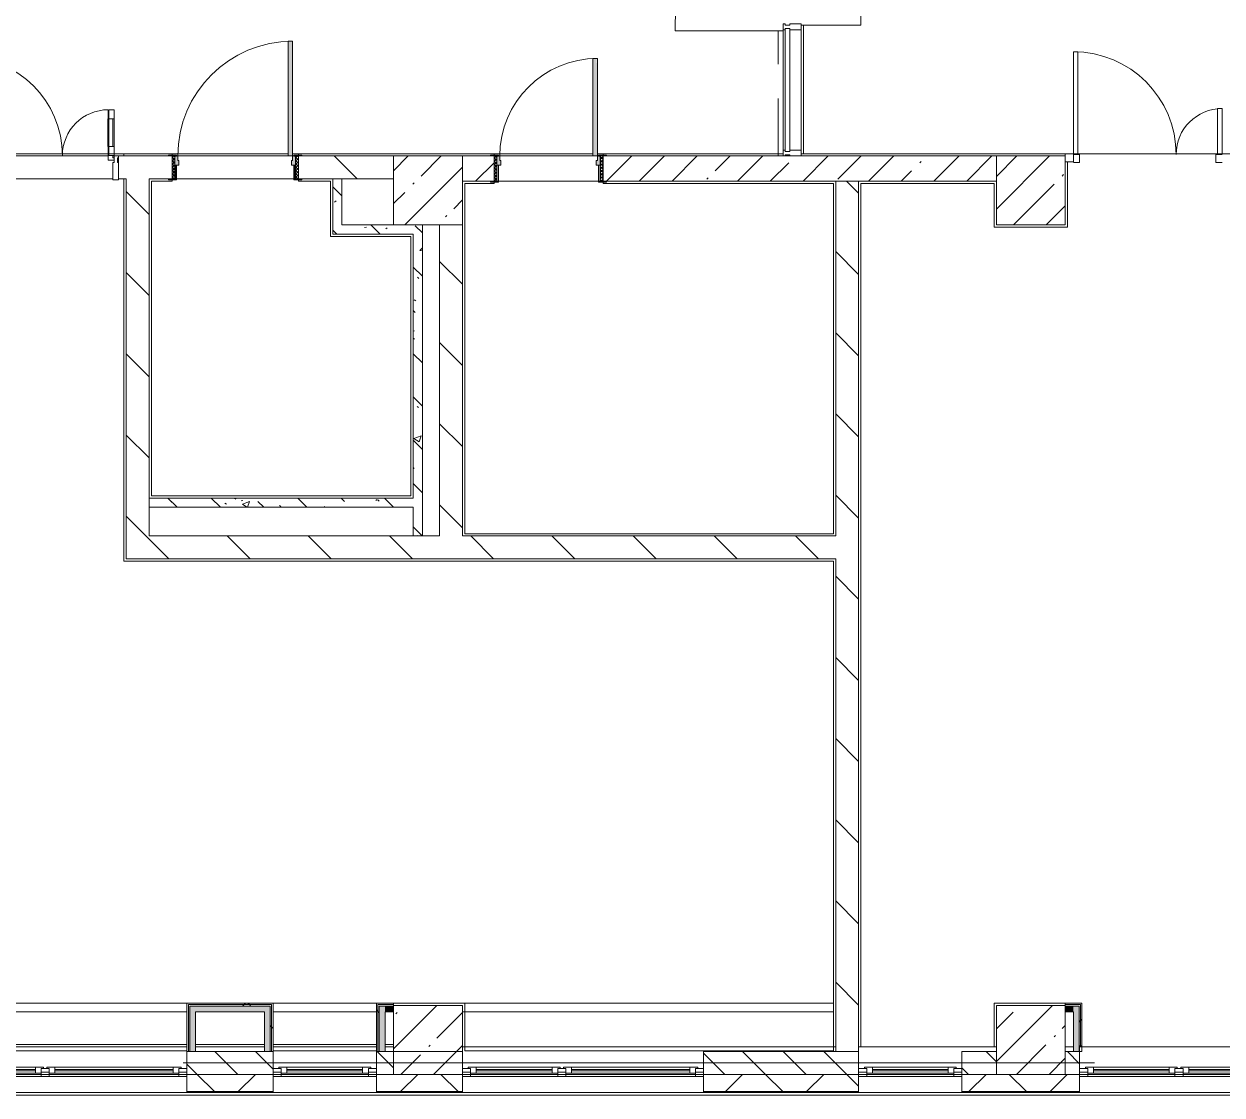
# Model space of a CAD drawing. Header units: millimetres. Extents: x -7229 to 196340, y -8553 to 29000.
# Drawn here: x 13440 to 23875, y -280 to 9050 of the extents above; entities that cross this region are included whole.
import ezdxf

# ---------------------------------------------------------------- set-up
doc = ezdxf.new("R2010")
doc.units = ezdxf.units.MM
doc.linetypes.add('200_ШТРИХ__ш1_п0_6_', pattern=[800, 500, -300])
doc.linetypes.add('Осевая', pattern=[15875, 3175, -2381.25, 7937.5, -2381.25])
for name, color, linetype, lineweight, true_color in [('A-DETL-GENF-2', 7, 'Continuous', 5, 0xaaaaaa), ('A-DOOR-3', 7, 'Continuous', 5, 0xe2e2e2), ('A-DOOR-4', 7, 'Continuous', 5, 0xaaaaaa), ('A-DOOR-FRAM-2', 7, 'Continuous', 5, 0xe2e2e2), ('A-DOOR-FRAM-3', 7, 'Continuous', 5, 0xaaaaaa), ('A-FLOR-2', 7, 'Continuous', 5, 0xaaaaaa), ('I-WALL-1', 7, 'Continuous', 5, 0xe7e7e7), ('I-WALL-3', 7, 'Continuous', 5, 0x787878)]:
    doc.layers.add(name, color=color, linetype=linetype, lineweight=lineweight, true_color=true_color)
for name, color, linetype, lineweight in [('A-DETL-MBND-1', 7, '200_ШТРИХ__ш1_п0_6_', 9), ('A-GLAZ', 7, 'Continuous', 5), ('A-GLAZ-CURT', 7, 'Continuous', 5), ('A-GLAZ-CWMG', 7, 'Continuous', 5), ('A-WALL', 7, 'Continuous', 5), ('A-WALL-1', 7, 'Continuous', 9), ('I-WALL', 7, 'Continuous', 5), ('S-COLS', 7, 'Continuous', 5), ('Оси-2', 7, 'Осевая', 9)]:
    doc.layers.add(name, color=color, linetype=linetype, lineweight=lineweight)
pattern_1 = [(135, (0, 0), (-353.553, -353.553), [])]
pattern_2 = [(135, (0, 0), (-377.17, -377.17), [533.4, -88.9, 17.78, -88.9]), (135, (0, 376.94), (-377.17, -377.17), []), (50, (0, 0), (637.645, -55.787), [66.675, -733.425]), (355, (0, 0), (-123.35, 668.7), [53.34, -586.74]), (100.451, (53.14, -4.65), (514.299, 612.908), [56.665, -623.315]), (46.184, (0, 177.8), (948.776, -147.15), [100.01, -1100.137]), (96.636, (79.1, 165.5), (830.91, 865.997), [85, -934.973]), (351.184, (0, 177.8), (830.92, 865.99), [80.01, -880.11]), (21, (88.9, 133.35), (530.65, -357.928), [66.675, -733.425]), (326, (88.9, 133.35), (216.308, 644.658), [53.34, -586.74]), (71.451, (133.1, 103.5), (746.96, 286.724), [56.665, -623.315]), (37.5, (0, 0), (10.8105, 295.9426), [16.764, -562.864, 16.764, -578.866, -588.962]), (37.5, (0, 0), (10.8105, 295.9426), [-1175.258, 16.764, -572.198]), (7.5, (0, 0), (233.869, 350.632), [16.764, -322.834, 16.764, -549.529, -224.472]), (7.5, (0, 0), (233.869, 350.632), [-905.891, 16.764, -207.708]), (327.5, (-198.25, 0), (474.5678, -20.0513), [16.764, -205.486, 16.764, -676.656, -920.115]), (327.5, (-198.25, 0), (474.5678, -20.0513), [-915.67, 16.764, -903.351]), (317.5, (-287.15, 0), (518.452, 88.993), [16.764, -272.161, 16.764, -443.738, -653.415]), (317.5, (-287.15, 0), (518.452, 88.993), [-749.427, 16.764, -636.651])]
pattern_3 = [(45, (0, 0), (-285.123, 285.123), []), (45, (285.12, 0), (-285.123, 285.123), [504.031, -100.806, 16.764, -84.042])]
pattern_4 = [(45, (0, 0), (-530.33, 530.33), []), (135, (0, 0), (-530.33, -530.33), [])]

# ---------------------------------------------------------------- blocks, each defined once
blk = doc.blocks.new('120_Окно_СКБ_2Ст - 120_Окно_СКБ_2Ст 2100х2500 _мал створка справа_-22445857-1_2_3_птичка зашивка')
at = {"layer": 'A-GLAZ'}
for p, q in [((-1050, -127), (-1050, -57)), ((-1050, -57), (-980, -57)), ((1050, -57), (-1050, -57)), ((-980, -57), (-980, -127)), ((150, -87), (-980, -87)), ((-980, -87), (-980, -127)), ((-930, -137), (-930, -87)), ((100, -137), (100, -87)), ((150, -127), (150, -57)), ((150, -57), (220, -57)), ((150, -127), (150, -87)), ((220, -57), (220, -127)), ((980, -87), (220, -87)), ((220, -87), (220, -127)), ((270, -137), (270, -87)), ((930, -137), (930, -87)), ((980, -127), (980, -57)), ((980, -57), (1050, -57)), ((980, -127), (980, -87)), ((1050, -57), (1050, -127)), ((-980, -127), (-1050, -127)), ((-1050, -127), (-1000, -127)), ((-980, -127), (-1000, -127)), ((-1000, -127), (-1000, -137)), ((-1000, -137), (170, -137)), ((170, -137), (-1000, -137)), ((-930, -107), (100, -107)), ((100, -117), (-930, -117)), ((220, -127), (150, -127)), ((170, -127), (150, -127)), ((170, -127), (200, -127)), ((170, -137), (170, -127)), ((220, -127), (200, -127)), ((200, -127), (200, -137)), ((200, -137), (1000, -137)), ((1000, -137), (200, -137)), ((270, -107), (930, -107)), ((930, -117), (270, -117)), ((1050, -127), (980, -127)), ((1000, -127), (980, -127)), ((1000, -127), (1050, -127)), ((1000, -137), (1000, -127))]:
    blk.add_line(p, q, dxfattribs=at)
blk = doc.blocks.new('Прямоугольный импост - Импост структурный с накладкой - 160мм Темный-30756008-1_2_3_птичка зашивка')
at = {"layer": 'A-GLAZ-CWMG'}
for p, q in [((-50, 0), (-50, 17)), ((-50, 17), (0, 17)), ((-40, 0), (-50, 0)), ((-40, -40), (-40, 0)), ((0, 0), (-10, 0)), ((-10, 0), (-10, -40)), ((0, 17), (0, 0)), ((-50, -140), (-50, -40)), ((-50, -40), (-40, -40)), ((-10, -40), (0, -40)), ((0, -40), (0, -140)), ((0, -140), (-50, -140))]:
    blk.add_line(p, q, dxfattribs=at)
blk = doc.blocks.new('Системная панель - Стекло - 40мм-31920837-1_2_3_птичка зашивка')
at = {"layer": 'A-GLAZ-CURT'}
for p, q in [((535, 40), (-535, 40)), ((-535, 40), (-535, 0)), ((-535, 0), (535, 0)), ((535, 0), (535, 40))]:
    blk.add_line(p, q, dxfattribs=at)
blk = doc.blocks.new('Прямоугольный импост - Импост структурный с накладкой - 160мм Темный-31920697-1_2_3_птичка зашивка')
at = {"layer": 'A-GLAZ-CWMG'}
for p, q in [((20053, 7950), (20053, 9000)), ((20210, 7950), (20210, 9000))]:
    blk.add_line(p, q, dxfattribs=at)
blk = doc.blocks.new('Прямоугольный импост - Импост структурный с накладкой - 160мм Темный-30755591-1_2_3_птичка зашивка')
at = {"layer": 'A-GLAZ-CWMG'}
for p, q in [((-25, 0), (-25, 17)), ((-25, 17), (25, 17)), ((-15, 0), (-25, 0)), ((-15, -40), (-15, 0)), ((25, 0), (15, 0)), ((15, 0), (15, -40)), ((25, 17), (25, 0)), ((-25, -140), (-25, -40)), ((-25, -40), (-15, -40)), ((15, -40), (25, -40)), ((25, -40), (25, -140)), ((25, -140), (-25, -140))]:
    blk.add_line(p, q, dxfattribs=at)
blk = doc.blocks.new('120_Окно_СКБ_1Ст - 120_Окно_СКБ_1Ст 900х2500_h_-V43-1_2_3_птичка зашивка')
at = {"layer": 'A-GLAZ'}
for p, q in [((-450, -127), (-450, -57)), ((-450, -57), (-380, -57)), ((450, -57), (-450, -57)), ((-380, -57), (-380, -127)), ((380, -87), (-380, -87)), ((-380, -87), (-380, -127)), ((-330, -137), (-330, -87)), ((330, -137), (330, -87)), ((380, -127), (380, -57)), ((380, -57), (450, -57)), ((380, -127), (380, -87)), ((450, -57), (450, -127)), ((-380, -127), (-450, -127)), ((-450, -127), (-400, -127)), ((-380, -127), (-400, -127)), ((-400, -127), (-400, -137)), ((-400, -137), (400, -137)), ((400, -137), (-400, -137)), ((-330, -107), (330, -107)), ((330, -117), (-330, -117)), ((450, -127), (380, -127)), ((400, -127), (380, -127)), ((400, -127), (450, -127)), ((400, -137), (400, -127))]:
    blk.add_line(p, q, dxfattribs=at)
blk = doc.blocks.new('120_Окно_СКБ_2Ст - 120_Окно_СКБ_2Ст 2800х2500_створка_-22445922-1_2_3_птичка зашивка')
at = {"layer": 'A-GLAZ'}
for p, q in [((-1400, -127), (-1400, -57)), ((-1400, -57), (-1330, -57)), ((1400, -57), (-1400, -57)), ((-1330, -57), (-1330, -127)), ((500, -87), (-1330, -87)), ((-1330, -87), (-1330, -127)), ((-1280, -137), (-1280, -87)), ((450, -137), (450, -87)), ((500, -127), (500, -57)), ((500, -57), (570, -57)), ((500, -127), (500, -87)), ((570, -57), (570, -127)), ((1330, -87), (570, -87)), ((570, -87), (570, -127)), ((620, -137), (620, -87)), ((1280, -137), (1280, -87)), ((1330, -127), (1330, -57)), ((1330, -57), (1400, -57)), ((1330, -127), (1330, -87)), ((1400, -57), (1400, -127)), ((-1330, -127), (-1400, -127)), ((-1400, -127), (-1350, -127)), ((-1330, -127), (-1350, -127)), ((-1350, -127), (-1350, -137)), ((-1350, -137), (520, -137)), ((520, -137), (-1350, -137)), ((-1280, -107), (450, -107)), ((450, -117), (-1280, -117)), ((570, -127), (500, -127)), ((520, -127), (500, -127)), ((520, -127), (550, -127)), ((520, -137), (520, -127)), ((570, -127), (550, -127)), ((550, -127), (550, -137)), ((550, -137), (1350, -137)), ((1350, -137), (550, -137)), ((620, -107), (1280, -107)), ((1280, -117), (620, -117)), ((1400, -127), (1330, -127)), ((1350, -127), (1330, -127)), ((1350, -127), (1400, -127)), ((1350, -137), (1350, -127))]:
    blk.add_line(p, q, dxfattribs=at)
blk = doc.blocks.new('BSC_Колонна _Прямоугольная - 600х600-V116-1_2_3_птичка зашивка')
at = {"layer": 'S-COLS'}
h = blk.add_hatch(dxfattribs=at)
h.set_pattern_fill('FP_113', color=256, style=0, pattern_type=2)
h.set_pattern_definition([(45, (-22210, -7600), (-285.123, 285.123), []), (45, (-21924.88, -7600), (-285.123, 285.123), [504.031, -100.806, 16.764, -84.042])])
h.paths.add_polyline_path([(300, -300), (300, 300), (-300, 300), (-300, -300)])
for p, q in [((300, 300), (-300, 300)), ((-300, 300), (-300, -300)), ((300, -300), (300, 300)), ((-300, -300), (300, -300))]:
    blk.add_line(p, q, dxfattribs=at)
blk = doc.blocks.new('BSC_Колонна _Прямоугольная - 600х600-V117-1_2_3_птичка зашивка')
at = {"layer": 'S-COLS'}
h = blk.add_hatch(dxfattribs=at)
h.set_pattern_fill('FP_114', color=256, style=0, pattern_type=2)
h.set_pattern_definition([(45, (-22210, -200), (-285.123, 285.123), []), (45, (-21924.88, -200), (-285.123, 285.123), [504.031, -100.806, 16.764, -84.042])])
h.paths.add_polyline_path([(300, -300), (300, 300), (-300, 300), (-300, -300)])
for p, q in [((300, 300), (-300, 300)), ((-300, 300), (-300, -300)), ((300, -300), (300, 300)), ((-300, -300), (300, -300))]:
    blk.add_line(p, q, dxfattribs=at)
blk = doc.blocks.new('BSC_Колонна _Прямоугольная - 600х600-V130-1_2_3_птичка зашивка')
at = {"layer": 'S-COLS'}
h = blk.add_hatch(dxfattribs=at)
h.set_pattern_fill('FP_128', color=256, style=0, pattern_type=2)
h.set_pattern_definition([(45, (-16960, -7600), (-285.123, 285.123), []), (45, (-16674.88, -7600), (-285.123, 285.123), [504.031, -100.806, 16.764, -84.042])])
h.paths.add_polyline_path([(-300, -300), (300, -300), (300, 300), (-300, 300), (-300, -210)])
for p, q in [((300, 300), (-300, 300)), ((-300, 300), (-300, -300)), ((300, -300), (300, 300)), ((-300, -300), (300, -300))]:
    blk.add_line(p, q, dxfattribs=at)
blk = doc.blocks.new('110_Дверь_СКБ_1Ст_Внутренняя1 - Д-7_л__950x2100h_Туалет-21784696-1_2_3_птичка зашивка')
at = {"layer": 'A-DOOR-3'}
h = blk.add_hatch(color=256, dxfattribs=at)
h.paths.add_polyline_path([(-423, 30), (-403, 30), (-403, 70), (-413, 70), (-413, 110), (-438, 108), (-438, 30)])
h.paths.add_polyline_path([(447, 30), (462, 30), (462, 110), (437, 110), (437, 70), (427, 70), (427, 30), (437, 30)])
at = {"layer": 'A-DOOR-4'}
h = blk.add_hatch(dxfattribs=at)
h.set_pattern_fill('FP_70', color=256, style=0, pattern_type=2)
h.set_pattern_definition([(135, (1826.41, 174.685), (-14.14214, -14.14214), []), (225, (1826.41, 174.685), (14.14214, -14.14214), [])])
h.paths.add_polyline_path([(487, -110), (487, 110), (462, 110), (462, -110)])
at = {"layer": 'A-DOOR-FRAM-2'}
for points in [[(437, 110), (432, 960), (397, 960), (397, 110)], [(-463, 110), (-423, 110), (-423, 118), (-493, 118), (-493, 110), (-477, 110)], [(514, 110), (517, 110), (517, 118), (447, 118), (447, 110), (487, 110)], [(-423, -110), (-423, 30), (-438, 30), (-438, -110)], [(462, -110), (462, 30), (447, 30), (447, -110)], [(-423, -118), (-423, -110), (-493, -110), (-493, -118), (-438, -118)], [(480, -118), (517, -118), (517, -110), (447, -110), (447, -118), (462, -118)]]:
    blk.add_hatch(color=256, dxfattribs=at).paths.add_polyline_path(points)
at = {"layer": 'A-DOOR-FRAM-3'}
h = blk.add_hatch(dxfattribs=at)
h.set_pattern_fill('FP_71', color=256, style=0, pattern_type=2)
h.set_pattern_definition([(45, (-296.384, 174.685), (-14.1421, 14.1421), []), (135, (-296.384, 174.685), (-14.1421, -14.1421), [])])
h.paths.add_polyline_path([(-438, -110), (-438, 110), (-463, 108), (-463, -110)])
at = {"layer": 'A-DOOR-4'}
for p, q in [((437, 960), (397, 960)), ((397, 960), (397, 110)), ((437, 110), (437, 960)), ((397, 110), (437, 110))]:
    blk.add_line(p, q, dxfattribs=at)
blk.add_arc((437, 110), 850, 90, 180, dxfattribs=at)
at = {"layer": 'A-DOOR-FRAM-3'}
for p, q in [((-423, 118), (-493, 118)), ((-493, 118), (-493, 110)), ((-493, 110), (-423, 110)), ((-438, 110), (-463, 110)), ((-463, 110), (-463, -110)), ((-413, 110), (-438, 110)), ((-438, 110), (-438, 30)), ((-438, -110), (-438, 110)), ((-423, 110), (-438, 110)), ((-438, 110), (-438, 109)), ((-438, 109), (-423, 109)), ((-423, 110), (-423, 118)), ((-423, 109), (-423, 110)), ((-413, 70), (-413, 110)), ((437, 110), (437, 70)), ((462, 110), (437, 110)), ((517, 118), (447, 118)), ((447, 118), (447, 110)), ((462, 110), (447, 110)), ((447, 110), (447, 109)), ((447, 110), (517, 110)), ((447, 109), (462, 109)), ((462, 30), (462, 110)), ((487, 110), (462, 110)), ((462, 110), (462, -110)), ((462, 109), (462, 110)), ((487, -110), (487, 110)), ((517, 110), (517, 118)), ((-438, 30), (-403, 30)), ((-423, 30), (-438, 30)), ((-438, 30), (-438, -110)), ((-423, -110), (-423, 30)), ((-403, 70), (-413, 70)), ((-403, 30), (-403, 70)), ((437, 70), (427, 70)), ((427, 70), (427, 30)), ((427, 30), (462, 30)), ((462, 30), (447, 30)), ((447, 30), (447, -110)), ((462, -110), (462, 30)), ((-423, -110), (-493, -110)), ((-493, -110), (-493, -118)), ((-493, -118), (-423, -118)), ((-463, -110), (-438, -110)), ((-438, -110), (-423, -110)), ((-423, -118), (-423, -110)), ((447, -110), (462, -110)), ((517, -110), (447, -110)), ((447, -110), (447, -118)), ((447, -118), (517, -118)), ((462, -110), (487, -110)), ((517, -118), (517, -110))]:
    blk.add_line(p, q, dxfattribs=at)
blk = doc.blocks.new('110_Дверь_СКБ_1Ст_Внутренняя1 - Д-4 1100x2100h_су мгн-V140-1_2_3_птичка зашивка')
at = {"layer": 'A-DOOR-3'}
h = blk.add_hatch(color=256, dxfattribs=at)
h.paths.add_polyline_path([(512.5, 20), (537.5, 20), (537.5, 100), (512.5, 100), (512.5, 60), (502.5, 60), (502.5, 20)])
h.paths.add_polyline_path([(-477.5, 20), (-477.5, 60), (-487.5, 60), (-487.5, 100), (-512.5, 100), (-512.5, 20), (-487.5, 20)])
at = {"layer": 'A-DOOR-4'}
h = blk.add_hatch(dxfattribs=at)
h.set_pattern_fill('FP_59', color=256, style=0, pattern_type=2)
h.set_pattern_definition([(135, (1751.41, 164.685), (-14.14214, -14.14214), []), (225, (1751.41, 164.685), (14.14214, -14.14214), [])])
h.paths.add_polyline_path([(537.5, -100), (562.5, -100), (562.5, 100), (537.5, 100), (537.5, -77.1)])
at = {"layer": 'A-DOOR-FRAM-2'}
for points in [[(472.5, 100), (512.5, 100), (512.5, 1100), (472.5, 1100), (472.5, 100.4)], [(-512.5, 100), (-497.5, 100), (-497.5, 108), (-567.5, 108), (-567.5, 100), (-537.5, 100)], [(537.5, 100), (592.5, 100), (592.5, 108), (522.5, 108), (522.5, 100)], [(-497.5, -100), (-497.5, 20), (-512.5, 20), (-512.5, -100)], [(537.5, -100), (537.5, 20), (522.5, 20), (522.5, -100)], [(-536.7, -108), (-497.5, -108), (-497.5, -100), (-567.5, -100), (-567.5, -108), (-537.5, -108)], [(555.5, -108), (592.5, -108), (592.5, -100), (522.5, -100), (522.5, -108), (537.5, -108)]]:
    blk.add_hatch(color=256, dxfattribs=at).paths.add_polyline_path(points)
at = {"layer": 'A-DOOR-FRAM-3'}
h = blk.add_hatch(dxfattribs=at)
h.set_pattern_fill('FP_60', color=256, style=0, pattern_type=2)
h.set_pattern_definition([(45, (-371.384, 164.685), (-14.1421, 14.1421), []), (135, (-371.384, 164.685), (-14.1421, -14.1421), [])])
h.paths.add_polyline_path([(-536.2, -100), (-512.5, -100), (-512.5, 100), (-537.5, 100), (-537.5, -100)])
at = {"layer": 'A-DOOR-4'}
for p, q in [((512.5, 1100), (472.5, 1100)), ((472.5, 1100), (472.5, 100)), ((512.5, 100), (512.5, 1100)), ((472.5, 100), (512.5, 100))]:
    blk.add_line(p, q, dxfattribs=at)
blk.add_arc((512.5, 100), 1000, 90, 180, dxfattribs=at)
at = {"layer": 'A-DOOR-FRAM-3'}
for p, q in [((-497.5, 108), (-567.5, 108)), ((-567.5, 108), (-567.5, 100)), ((-497.5, 100), (-497.5, 108)), ((592.5, 108), (522.5, 108)), ((522.5, 108), (522.5, 100)), ((592.5, 100), (592.5, 108)), ((-567.5, 100), (-497.5, 100)), ((-512.5, 100), (-537.5, 100)), ((-537.5, 100), (-537.5, -100)), ((-487.5, 100), (-512.5, 100)), ((-512.5, 100), (-512.5, 20)), ((-512.5, -100), (-512.5, 100)), ((-497.5, 100), (-512.5, 100)), ((-512.5, 100), (-512.5, 99)), ((-512.5, 99), (-497.5, 99)), ((-512.5, 20), (-477.5, 20)), ((-497.5, 20), (-512.5, 20)), ((-512.5, 20), (-512.5, -100)), ((-497.5, 99), (-497.5, 100)), ((-497.5, -100), (-497.5, 20)), ((-487.5, 60), (-487.5, 100)), ((-477.5, 60), (-487.5, 60)), ((-477.5, 20), (-477.5, 60)), ((512.5, 60), (502.5, 60)), ((502.5, 60), (502.5, 20)), ((502.5, 20), (537.5, 20)), ((512.5, 100), (512.5, 60)), ((537.5, 100), (512.5, 100)), ((537.5, 100), (522.5, 100)), ((522.5, 100), (522.5, 99)), ((522.5, 100), (592.5, 100)), ((522.5, 99), (537.5, 99)), ((537.5, 20), (522.5, 20)), ((522.5, 20), (522.5, -100)), ((537.5, 20), (537.5, 100)), ((562.5, 100), (537.5, 100)), ((537.5, 100), (537.5, -100)), ((537.5, 99), (537.5, 100)), ((537.5, -100), (537.5, 20)), ((562.5, -100), (562.5, 100)), ((-497.5, -100), (-567.5, -100)), ((-567.5, -100), (-567.5, -108)), ((-537.5, -100), (-512.5, -100)), ((-512.5, -100), (-497.5, -100)), ((-497.5, -108), (-497.5, -100)), ((522.5, -100), (537.5, -100)), ((592.5, -100), (522.5, -100)), ((522.5, -100), (522.5, -108)), ((537.5, -100), (562.5, -100)), ((592.5, -108), (592.5, -100)), ((-567.5, -108), (-497.5, -108)), ((522.5, -108), (592.5, -108))]:
    blk.add_line(p, q, dxfattribs=at)
blk = doc.blocks.new('Дверь_Витражная_остекление_ - ДВН_ДАО_Главный вход_1200 в свету-31742133-1_2_3_птичка зашивка')
at = {"layer": 'A-DETL-GENF-2'}
for p, q in [((-607.5, 925), (-647.5, 925)), ((-647.5, 925), (-647.5, 35)), ((-607.5, 30), (-607.5, 925)), ((647.5, 430), (607.5, 430)), ((607.5, 430), (607.5, 30)), ((647.5, 35), (647.5, 430)), ((-647.5, 30), (-607.5, 30)), ((-592.5, 30), (-647.5, 30)), ((-592.5, -40), (-592.5, 30)), ((592.5, -40), (592.5, 30)), ((592.5, 30), (647.5, 30)), ((607.5, 30), (647.5, 30)), ((-647.5, -40), (-592.5, -40)), ((647.5, -40), (592.5, -40))]:
    blk.add_line(p, q, dxfattribs=at)
at = {"layer": 'A-DOOR-4'}
for p, q in [((-647.5, 925), (-647.5, 35)), ((647.5, 430), (647.5, 35))]:
    blk.add_line(p, q, dxfattribs=at)
for centre, radius, start, end in [((-647.5, 30), 895, 360, 90), ((647.5, 30), 400, 90, 180)]:
    blk.add_arc(centre, radius, start, end, dxfattribs=at)
blk = doc.blocks.new('Прямоугольный импост - 50 x 70 мм-31701779-1_2_3_птичка зашивка')
at = {"layer": 'A-GLAZ-CWMG'}
for p, q in [((0, 35), (-70, 35)), ((-70, 35), (-70, -35)), ((-70, -35), (0, -35)), ((0, -35), (0, -17))]:
    blk.add_line(p, q, dxfattribs=at)
blk = doc.blocks.new('Прямоугольный импост - Импост структурный с накладкой - 190мм-32633035-1_2_3_птичка зашивка')
at = {"layer": 'A-GLAZ-CWMG'}
for p, q in [((-50, 40), (-50, 190)), ((-50, 190), (0, 190)), ((0, 190), (0, 40)), ((-40, 40), (-50, 40)), ((-50, -17), (-50, 0)), ((-50, 0), (-40, 0)), ((-40, 0), (-40, 40)), ((-10, 40), (-10, 0)), ((0, 40), (-10, 40)), ((-10, 0), (0, 0)), ((0, 0), (0, -17)), ((0, -17), (-50, -17))]:
    blk.add_line(p, q, dxfattribs=at)
blk = doc.blocks.new('Дверь_Витражная_остекление_ - ВВ-6 остекление-32633143-1_2_3_птичка зашивка')
at = {"layer": 'A-DETL-GENF-2'}
for p, q in [((-630, 880), (-585, 880)), ((-630, 880), (-630, 20)), ((-585, 880), (-630, 880)), ((-630, 880), (-630, 20)), ((-585, 880), (-585, 20)), ((-585, 20), (-585, 880)), ((-630, 800), (-585, 800)), ((-620, 800), (-620, 100)), ((-576, 800), (-576, 100)), ((680, 420), (635, 420)), ((635, 420), (635, 20)), ((680, 420), (635, 420)), ((635, 420), (635, 20)), ((680, 420), (680, 20)), ((680, 20), (680, 420)), ((626, 340), (626, 100)), ((680, 340), (635, 340)), ((670, 340), (670, 100)), ((-630, 100), (-585, 100)), ((-585, 20), (-630, 20)), ((-630, 20), (-585, 20)), ((680, 100), (635, 100))]:
    blk.add_line(p, q, dxfattribs=at)
at = {"layer": 'A-DOOR-4'}
for p, q in [((-630, 880), (-630, 20)), ((630, 420), (630, 20)), ((-630, 20), (-680, 20)), ((-680, 20), (-680, -20)), ((-630, -20), (-630, 20)), ((680, 20), (630, 20)), ((630, 20), (630, -20)), ((680, -20), (680, 20)), ((-680, -20), (-630, -20)), ((630, -20), (680, -20))]:
    blk.add_line(p, q, dxfattribs=at)
for centre, radius, start, end in [((-630, 20), 860, 360, 90), ((630, 20), 400, 90, 180)]:
    blk.add_arc(centre, radius, start, end, dxfattribs=at)
blk = doc.blocks.new('Зашивка приборов отопления19 - Зашивка приборов отопления-33282289-1_2_3_птичка зашивка')
at = {"layer": 'A-WALL'}
for p, q in [((12140, 520), (10059, 520)), ((10059, 520), (10059, 445)), ((10059, 445), (12140, 445)), ((12140, 445), (10061, 445)), ((10061, 445), (10061, 105)), ((10061, 105), (12140, 105))]:
    blk.add_line(p, q, dxfattribs=at)
blk = doc.blocks.new('Зашивка приборов отопления20 - Зашивка приборов отопления-33282357-1_2_3_птичка зашивка')
at = {"layer": 'A-WALL'}
for p, q in [((10960, 520), (10060, 520)), ((10060, 445), (10960, 445)), ((10960, 445), (10061, 445)), ((10061, 445), (10061, 105)), ((10061, 105), (10960, 105))]:
    blk.add_line(p, q, dxfattribs=at)
blk = doc.blocks.new('Зашивка приборов отопления21 - Зашивка приборов отопления-33282451-1_2_3_птичка зашивка')
at = {"layer": 'A-WALL'}
for p, q in [((13271, 520), (10060, 520)), ((10060, 520), (10060, 445)), ((10060, 445), (13271, 445)), ((13271, 445), (10061, 445)), ((10061, 445), (10061, 105)), ((13271, 445), (13271, 520)), ((13271, 105), (13271, 445)), ((10061, 105), (13271, 105))]:
    blk.add_line(p, q, dxfattribs=at)

msp = doc.modelspace()

# ---------------------------------------------------------------- hatches: boundary and pattern name
at = {"layer": 'A-WALL'}
h = msp.add_hatch(dxfattribs=at)
h.set_pattern_fill('FP_32', color=256, style=0, pattern_type=2)
h.set_pattern_definition([(135, (0, 0), (-176.7767, -176.7767), [])])
h.paths.add_polyline_path([(6830, -100), (7660, -100), (7660, 100), (6830, 100), (6830, -80)])
h.paths.add_polyline_path([(9338.7, -100), (9910, -100), (9910, 100), (9159.7, 100), (9159.7, -100), (9229.3, -100)])
h.paths.add_polyline_path([(28309.7, -100), (28309.7, 100), (27310, 100), (27310, -100), (28170.6, -100)])
h.paths.add_polyline_path([(20490, -100), (20710, -100), (20710, 100), (19360, 100), (19360, -100)])
h.paths.add_polyline_path([(12160, -100), (12160, 100), (12010, 100), (12010, -100), (12140, -100)])
h.paths.add_polyline_path([(21610, -100), (21910, -100), (21910, 100), (21610, 100), (21610, -80)])
h.paths.add_polyline_path([(26410, -100), (26410, 100), (26160, 100), (26160, -100), (26366.6, -100)])
h.paths.add_polyline_path([(14860, -100), (15610, -100), (15610, 100), (14860, 100), (14860, -80)])
h.paths.add_polyline_path([(25435, -100), (25560, -100), (25560, 100), (25435, 100), (25435, -80)])
h.paths.add_polyline_path([(22510, -100), (22635, -100), (22635, 100), (22510, 100), (22510, -80)])
h.paths.add_polyline_path([(16660, -100), (16660, 100), (16510, 100), (16510, -100)])
h = msp.add_hatch(dxfattribs=at)
h.set_pattern_fill('FP_21', color=256, style=0, pattern_type=2)
h.set_pattern_definition([(45, (0, 0), (-353.5534, 353.5534), []), (135, (0, 0), (-353.5534, -353.5534), [])])
h.paths.add_polyline_path([(75693.8, -250), (75700, -250), (75700, -100), (73980, -100), (73980, -250), (75692.1, -250)])
h.paths.add_polyline_path([(67060, -250), (70660, -250), (70660, -100), (67060, -100), (67060, -113)])
h.paths.add_polyline_path([(71560, -250), (72280, -250), (72280, -100), (71560, -101.8), (71560, -118)])
h.paths.add_polyline_path([(60910, -250), (61610, -250), (61610, -100), (60910, -100), (60910, -128.3)])
h.paths.add_polyline_path([(66053, -250), (66160, -250), (66160, -100), (65160, -100), (65160, -250)])
h.paths.add_polyline_path([(64260, -250), (64260, -100), (63710, -100), (63710, -250), (64249.1, -250)])
h.paths.add_polyline_path([(56410, -250), (57160, -250), (57160, -100), (56410, -100), (56410, -139.5)])
h.paths.add_polyline_path([(59260, -250), (60010, -250), (60010, -100), (59260, -100), (59260, -132.4)])
h.paths.add_polyline_path([(51871.5, -250), (53310, -250), (53310, -100), (51871.5, -100), (51871.5, -150.7)])
h.paths.add_polyline_path([(49060, -250), (49771.5, -250), (49771.5, -100), (49060, -100), (49060, -157.7)])
h.paths.add_polyline_path([(42737.5, -250), (44310, -250), (44310, -100), (42737.5, -100), (42737.5, -173.5)])
h.paths.add_polyline_path([(48160, -250), (48160, -100), (47410, -100), (47410, -250), (48013.7, -250)])
h.paths.add_polyline_path([(29209.7, -250), (30210, -250), (30210, -100), (29209.7, -100), (29209.7, -207.1)])
h.paths.add_polyline_path([(39040, -250), (39040, -100), (37990, -100), (37990, -250), (38994.1, -250)])
h.paths.add_polyline_path([(37090, -250), (37090, -100), (35970, -100), (35970, -250), (36288.2, -250)])
h.paths.add_polyline_path([(33870, -250), (33870, -100), (33010, -100), (33010, -250)])
h.paths.add_polyline_path([(27310, -250), (28309.7, -250), (28309.7, -100), (27310, -100), (27310, -211.8)])
h.paths.add_polyline_path([(39940, -250), (40637.5, -250), (40637.5, -100), (39940, -100), (39940, -180.4)])
h.paths.add_polyline_path([(14860, -250), (15610, -250), (15610, -100), (14860, -100), (14860, -242.8)])
h.paths.add_polyline_path([(16510, -250), (17260, -250), (17260, -100), (16510, -100), (16510, -238.7)])
h.paths.add_polyline_path([(26410, -250), (26410, -100), (25435, -100), (25435, -250), (26366.6, -250)])
h.paths.add_polyline_path([(21610, -250), (22635, -250), (22635, -100), (21610, -100), (21610, -226)])
h.paths.add_polyline_path([(20710, -250), (20710, -100), (19360, -100), (19360, -250)])
h.paths.add_polyline_path([(9910, -250), (9910, -100), (9159.7, -100), (9159.7, -250), (9229.3, -250)])
h.paths.add_polyline_path([(-260, -250), (3730, -250), (3730, -100), (-260, -100), (-260, -210)])
h.paths.add_polyline_path([(12010, -250), (12760, -248), (12760, -100), (12010, -100), (12010, -249.9)])
h.paths.add_polyline_path([(7660, -250), (8259.7, -250), (8259.7, -100), (6830, -100), (6830, -250), (7425.4, -250)])
at = {"layer": 'I-WALL'}
h = msp.add_hatch(dxfattribs=at)
h.set_pattern_fill('FP_31', color=256, style=0, pattern_type=2)
h.set_pattern_definition(pattern_1)
h.paths.add_polyline_path([(16660, 7700), (16660, 7900), (15830, 7900), (15830, 7700), (16210, 7700)])
h.paths.add_polyline_path([(12780, 7700), (12825, 7700), (12825, 7900), (12760, 7900), (12760, 7700)])
h.paths.add_polyline_path([(14330, 7700), (14730, 7700), (14730, 7900), (14265, 7894.4), (14265, 7700), (14310, 7700)])
h = msp.add_hatch(dxfattribs=at)
h.set_pattern_fill('FP_1', color=256, style=0, pattern_type=2)
h.set_pattern_definition(pattern_3)
h.paths.add_polyline_path([(17260, 7680), (17535, 7680), (17535, 7900), (17260, 7900), (17260, 7841.3)])
h.paths.add_polyline_path([(21890, 7680), (21910, 7680), (21910, 7900), (18485, 7900), (18485, 7680), (20954.9, 7680)])
h = msp.add_hatch(dxfattribs=at)
h.set_pattern_fill('FP_31', color=256, style=0, pattern_type=2)
h.set_pattern_definition(pattern_1)
h.paths.add_polyline_path([(14530, 4590), (14530, 7700), (14330, 7700), (14330, 4590), (14397.4, 4590)])
h = msp.add_hatch(dxfattribs=at)
h.set_pattern_fill('FP_31', color=256, style=0, pattern_type=2)
h.set_pattern_definition(pattern_1)
h.paths.add_polyline_path([(20710, 100), (20710, 7680), (20510, 7680), (20510, 100)])
h = msp.add_hatch(dxfattribs=at)
h.set_pattern_fill('FP_31', color=256, style=0, pattern_type=2)
h.set_pattern_definition(pattern_1)
h.paths.add_polyline_path([(17060, 4590), (17260, 4590), (17260, 7300), (17060, 7300), (17060, 4610)])
h = msp.add_hatch(dxfattribs=at)
h.set_pattern_fill('FP_31', color=256, style=0, pattern_type=2)
h.set_pattern_definition(pattern_1)
h.paths.add_polyline_path([(20490, 4390), (20510, 4390), (20510, 4590), (14330, 4590), (14330, 4390), (19150.9, 4390)])
h = msp.add_hatch(dxfattribs=at)
h.set_pattern_fill('FP_137', color=256, style=0, pattern_type=2)
h.set_pattern_definition(pattern_4)
h.paths.add_polyline_path([(14935, 507.5), (15610, 507.5), (15610, 520), (14872.5, 520), (14872.5, 507.5), (14885.4, 507.5)])
h = msp.add_hatch(dxfattribs=at)
h.set_pattern_fill('FP_137', color=256, style=0, pattern_type=2)
h.set_pattern_definition(pattern_4)
h.paths.add_polyline_path([(14885, 495), (15597.5, 495), (15597.5, 507.5), (14885, 507.5)])
h = msp.add_hatch(dxfattribs=at)
h.set_pattern_fill('FP_137', color=256, style=0, pattern_type=2)
h.set_pattern_definition(pattern_4)
h.paths.add_polyline_path([(15597.5, 100), (15597.5, 495), (15585, 495), (15585, 100)])
h = msp.add_hatch(dxfattribs=at)
h.set_pattern_fill('FP_137', color=256, style=0, pattern_type=2)
h.set_pattern_definition(pattern_4)
h.paths.add_polyline_path([(15610, 100), (15610, 507.5), (15597.5, 507.5), (15597.5, 100)])
h = msp.add_hatch(dxfattribs=at)
h.set_pattern_fill('FP_137', color=256, style=0, pattern_type=2)
h.set_pattern_definition(pattern_4)
h.paths.add_polyline_path([(16520.9, 100), (16522.5, 100), (16522.5, 520), (16510, 520), (16510, 100)])
h = msp.add_hatch(dxfattribs=at)
h.set_pattern_fill('FP_137', color=256, style=0, pattern_type=2)
h.set_pattern_definition(pattern_4)
h.paths.add_polyline_path([(16522.5, 100), (16535, 103.3), (16535, 507.5), (16522.5, 507.5), (16522.5, 120)])
h = msp.add_hatch(dxfattribs=at)
h.set_pattern_fill('FP_137', color=256, style=0, pattern_type=2)
h.set_pattern_definition(pattern_4)
h.paths.add_polyline_path([(22635, 100), (22635, 150), (22642.5, 150), (22642.5, 507.5), (22630, 507.5), (22630, 100)])
h = msp.add_hatch(dxfattribs=at)
h.set_pattern_fill('FP_137', color=256, style=0, pattern_type=2)
h.set_pattern_definition(pattern_4)
h.paths.add_polyline_path([(22655, 150), (22655, 520), (22642.5, 520), (22642.5, 150)])
at = {"layer": 'I-WALL-1'}
for points in [[(14885, 100), (14935, 100), (14935, 495), (14885, 495), (14885, 120)], [(15535, 445), (15585, 445), (15585, 495), (14935, 495), (14935, 445)], [(15543.1, 100), (15585, 100), (15585, 445), (15535, 445), (15535, 100)], [(16537.3, 100), (16585, 100), (16585, 495), (16535, 495), (16535, 100)], [(16658.7, 445), (16660, 445), (16658.7, 495), (16585, 495), (16585, 445)], [(22580, 445), (22580, 495), (22510, 495), (22510, 445), (22530, 445)], [(22630, 100), (22630, 495), (22580, 495), (22580, 100)]]:
    msp.add_hatch(color=256, dxfattribs=at).paths.add_polyline_path(points)
at = {"layer": 'I-WALL-3'}
h = msp.add_hatch(dxfattribs=at)
h.set_pattern_fill('FP_30', color=256, style=0, pattern_type=2)
h.set_pattern_definition(pattern_2)
h.paths.add_polyline_path([(16210, 7220), (16210, 7700), (16130, 7700), (16130, 7220)])
h = msp.add_hatch(dxfattribs=at)
h.set_pattern_fill('FP_30', color=256, style=0, pattern_type=2)
h.set_pattern_definition(pattern_2)
h.paths.add_polyline_path([(16830, 7220), (16830, 7300), (16210, 7300), (16210, 7220), (16810, 7220)])
h = msp.add_hatch(dxfattribs=at)
h.set_pattern_fill('FP_30', color=256, style=0, pattern_type=2)
h.set_pattern_definition(pattern_2)
h.paths.add_polyline_path([(16910, 4590), (16910, 7300), (16830, 7300), (16830, 4590)])
h = msp.add_hatch(dxfattribs=at)
h.set_pattern_fill('FP_30', color=256, style=0, pattern_type=2)
h.set_pattern_definition(pattern_2)
h.paths.add_polyline_path([(16490, 4840), (16830, 4840), (16830, 4920), (14530, 4920), (14530, 4840), (16110, 4840)])
at = {"layer": 'S-COLS'}
h = msp.add_hatch(dxfattribs=at)
h.set_pattern_fill('FP_1', color=256, style=0, pattern_type=2)
h.set_pattern_definition(pattern_3)
h.paths.add_polyline_path([(16823.6, -100), (17260, -100), (17260, 500), (16660, 500), (16660, -100)])

# ---------------------------------------------------------------- linework, layer by layer
at = {"layer": 'A-DETL-MBND-1'}
msp.add_line((20010, 7900), (20010, 8991.3), dxfattribs=at)
at = {"layer": 'A-FLOR-2'}
for p, q in [((20730.3, 9040), (20730.3, 10855.2)), ((19113.2, 8991.3), (20053.3, 8991.3)), ((20210.3, 9040), (20730.3, 9040)), ((20230, 9040), (20230, 7920)), ((2993.2, 7920), (15740, 7920)), ((14310, 7900), (14310, 7920)), ((14730, 7920), (14730, 7908)), ((15780, 7920), (18395, 7920)), ((15830, 7908), (15830, 7920)), ((17535, 7920), (17535, 7908)), ((18435, 7920), (20053.3, 7920)), ((18485, 7908), (18485, 7920)), ((20210.3, 7920), (30210, 7920)), ((22530, 7848), (22530, 7280)), ((14310, 4370), (14310, 7700)), ((14730, 7680), (14550, 7680)), ((14550, 7680), (14550, 4940)), ((14730, 7692), (14730, 7680)), ((15830, 7680), (15830, 7692)), ((16110, 7680), (15830, 7680)), ((16110, 7200), (16110, 7680)), ((17535, 7660), (17280, 7660)), ((17280, 7660), (17280, 4610)), ((17535, 7672), (17535, 7660)), ((18485, 7660), (18485, 7672)), ((20490, 7660), (18485, 7660)), ((20490, 4610), (20490, 7660)), ((21890, 7660), (20730, 7660)), ((20730, 7660), (20730, 140)), ((21890, 7280), (21890, 7660)), ((16810, 7200), (16110, 7200)), ((16810, 4940), (16810, 7200)), ((22530, 7280), (21890, 7280)), ((14550, 4940), (16810, 4940)), ((17280, 4610), (20490, 4610)), ((20490, 4370), (14310, 4370)), ((20490, 520), (20490, 4370)), ((14860, 445), (12780, 445)), ((16510, 445), (15610, 445)), ((16658.7, 160.3), (16658.7, 445)), ((16660, 520), (17279.1, 520)), ((20490, 445), (17260, 445)), ((20490, 140), (20490, 445)), ((21890, 140), (21890, 520)), ((21890, 520), (22510, 520)), ((12780, 160.3), (14860, 160.3)), ((14935, 160.3), (15535, 160.3)), ((15610, 160.3), (16510, 160.3)), ((16585, 160.3), (16658.7, 160.3))]:
    msp.add_line(p, q, dxfattribs=at)
msp.add_arc((20056.9, 9041.3), 945, 107.75279, 183.03294, dxfattribs=at)
at = {"layer": 'A-WALL'}
for p, q in [((14860, 100), (14860, -258)), ((15535, 100), (14935, 100)), ((15610, -258), (15610, 100)), ((16510, 100), (16510, -258)), ((17260, 100), (16585, 100)), ((17260, -258), (17260, 100)), ((20510, 100), (19360, 100)), ((19360, 100), (19360, -258)), ((20710, -258), (20710, 100)), ((21910, 100), (21610, 100)), ((21610, 100), (21610, -258)), ((22580, 100), (22510, 100)), ((22635, -258), (22635, 100)), ((12760, -100), (14860, -100)), ((15610, -100), (16510, -100)), ((17260, -100), (19360, -100)), ((20710, -100), (21610, -100)), ((22635, -100), (25435, -100)), ((72280, -280), (-290, -280)), ((12760, -258), (21610, -258)), ((21610, -258), (37990, -258))]:
    msp.add_line(p, q, dxfattribs=at)
at = {"layer": 'A-WALL-1'}
for p, q in [((16210, 7700), (16130, 7700)), ((20710, 7680), (20510, 7680)), ((14530, 4920), (14530, 4840)), ((16830, 4590), (16910, 4590)), ((14872.5, 507.5), (14872.5, 100)), ((15597.5, 507.5), (14872.5, 507.5)), ((14885, 495), (14885, 100)), ((15585, 495), (14885, 495)), ((15585, 100), (15585, 495)), ((15597.5, 100), (15597.5, 507.5)), ((16522.5, 507.5), (16522.5, 100)), ((16660, 507.5), (16522.5, 507.5)), ((16535, 495), (16535, 100)), ((16660, 495), (16535, 495)), ((22642.5, 507.5), (22510, 507.5)), ((22630, 495), (22510, 495)), ((22630, 100), (22630, 495)), ((22642.5, 150), (22642.5, 507.5)), ((20510, 100), (20710, 100)), ((15610, -100), (14860, -100)), ((17260, -100), (16510, -100)), ((20710, -100), (19360, -100)), ((21910, -100), (21610, -100)), ((22635, -100), (22510, -100)), ((14860, -250), (15610, -250)), ((14860, -253), (15610, -253)), ((16510, -250), (17260, -250)), ((16510, -253), (17260, -253)), ((19360, -250), (20710, -250)), ((19360, -253), (20710, -253)), ((21610, -250), (22635, -250)), ((21610, -253), (22635, -253))]:
    msp.add_line(p, q, dxfattribs=at)
at = {"layer": 'I-WALL'}
for p, q in [((12915, 7900), (14175, 7900)), ((14700, 7900), (14265, 7900)), ((14265, 7900), (14265, 7700)), ((14780, 7900), (15740, 7900)), ((16660, 7900), (15860, 7900)), ((17505, 7900), (17260, 7900)), ((17585, 7900), (18395, 7900)), ((21910, 7900), (18515, 7900)), ((14215.5, 7700), (12874.5, 7700)), ((14265, 7700), (14330, 7700)), ((14330, 7700), (14330, 4390)), ((14530, 7700), (14700, 7700)), ((14530, 4920), (14530, 7700)), ((15790, 7700), (14770, 7700)), ((15860, 7700), (16130, 7700)), ((16130, 7700), (16130, 7220)), ((16210, 7700), (16660, 7700)), ((16210, 7300), (16210, 7700)), ((17260, 7680), (17505, 7680)), ((18445, 7680), (17575, 7680)), ((18515, 7680), (20510, 7680)), ((20510, 7680), (20510, 4590)), ((20710, 100), (20710, 7680)), ((20710, 7680), (21910, 7680)), ((16130, 7220), (16830, 7220)), ((16660, 7300), (16210, 7300)), ((16830, 7220), (16830, 4920)), ((16910, 4590), (16910, 7300)), ((17060, 7300), (17060, 4590)), ((17260, 4590), (17260, 7300)), ((16830, 4920), (14530, 4920)), ((14530, 4840), (16830, 4840)), ((14530, 4590), (14530, 4840)), ((16830, 4840), (16830, 4590)), ((16830, 4590), (14530, 4590)), ((17060, 4590), (16910, 4590)), ((20510, 4590), (17260, 4590)), ((14330, 4390), (20510, 4390)), ((20510, 4390), (20510, 100)), ((14860, 520), (14860, 100)), ((15610, 520), (14860, 520)), ((14935, 100), (14935, 445)), ((14935, 445), (15535, 445)), ((15535, 445), (15535, 100)), ((15610, 100), (15610, 520)), ((16510, 520), (16510, 100)), ((16660, 520), (16510, 520)), ((16585, 100), (16585, 445)), ((16585, 445), (16660, 445)), ((16660, 445), (16660, 520)), ((22655, 520), (22510, 520)), ((22510, 520), (22510, 500)), ((22510, 445), (22580, 445)), ((22580, 445), (22580, 100)), ((22655, 100), (22655, 520)), ((12760, 140), (14860, 140)), ((14935, 140), (15535, 140)), ((15610, 140), (16510, 140)), ((16585, 140), (16660, 140)), ((17260, 140), (20510, 140)), ((20710, 140), (21910, 140)), ((22510, 140), (22580, 140)), ((22634, 140), (25560, 140)), ((22635, 100), (22635, 150)), ((22635, 150), (22655, 150)), ((14860, 100), (14935, 100)), ((15535, 100), (15610, 100)), ((16510, 100), (16585, 100)), ((22580, 100), (22655, 100)), ((13660, -80), (13590, -80)), ((14860, -80), (14790, -80)), ((15680, -80), (15610, -80)), ((16510, -80), (16445, -80)), ((17330, -80), (17260, -80)), ((18160, -80), (18090, -80)), ((19360, -80), (19290, -80)), ((20780, -80), (20710, -80)), ((21610, -80), (21540, -80)), ((22705, -80), (22635, -80)), ((23535, -80), (23465, -80))]:
    msp.add_line(p, q, dxfattribs=at)
at = {"layer": 'S-COLS'}
for p, q in [((17260, 500), (16660, 500)), ((16660, 500), (16660, -100)), ((17260, -100), (17260, 500)), ((16660, -100), (17260, -100))]:
    msp.add_line(p, q, dxfattribs=at)
at = {"layer": 'Оси-2'}
msp.add_line((9271.3, 0), (26260, 0), dxfattribs=at)

# ---------------------------------------------------------------- block references
at = {"layer": 'A-DOOR-4'}
for name, p in [('110_Дверь_СКБ_1Ст_Внутренняя1 - Д-4 1100x2100h_су мгн-V140-1_2_3_птичка зашивка', (15267.5, 7800)), ('Дверь_Витражная_остекление_ - ДВН_ДАО_Главный вход_1200 в свету-31742133-1_2_3_птичка зашивка', (23227.5, 7883)), ('Дверь_Витражная_остекление_ - ВВ-6 остекление-32633143-1_2_3_птичка зашивка', (13545, 7883)), ('110_Дверь_СКБ_1Ст_Внутренняя1 - Д-7_л__950x2100h_Туалет-21784696-1_2_3_птичка зашивка', (17997.5, 7790))]:
    msp.add_blockref(name, p, dxfattribs=at)
at = {"layer": 'A-GLAZ', "rotation": 180}
for name, p in [('120_Окно_СКБ_2Ст - 120_Окно_СКБ_2Ст 2100х2500 _мал створка справа_-22445857-1_2_3_птичка зашивка', (13810, -175)), ('120_Окно_СКБ_1Ст - 120_Окно_СКБ_1Ст 900х2500_h_-V43-1_2_3_птичка зашивка', (16060, -175)), ('120_Окно_СКБ_2Ст - 120_Окно_СКБ_2Ст 2100х2500 _мал створка справа_-22445857-1_2_3_птичка зашивка', (18310, -175)), ('120_Окно_СКБ_1Ст - 120_Окно_СКБ_1Ст 900х2500_h_-V43-1_2_3_птичка зашивка', (21160, -175)), ('120_Окно_СКБ_2Ст - 120_Окно_СКБ_2Ст 2800х2500_створка_-22445922-1_2_3_птичка зашивка', (24035, -175))]:
    msp.add_blockref(name, p, dxfattribs=at)
at = {"layer": 'A-GLAZ-CURT', "rotation": 269.9999999999999}
msp.add_blockref('Системная панель - Стекло - 40мм-31920837-1_2_3_птичка зашивка', (20070.3, 8475), dxfattribs=at)
at = {"layer": 'A-GLAZ-CWMG', "extrusion": (0, 0, -1)}
for name, p, rotation in [('Прямоугольный импост - Импост структурный с накладкой - 160мм Темный-30755591-1_2_3_птичка зашивка', (-20070.3, 9025), 270.0000000000001), ('Прямоугольный импост - Импост структурный с накладкой - 160мм Темный-30756008-1_2_3_птичка зашивка', (-20070.3, 7900), 270.0000000000001), ('Прямоугольный импост - Импост структурный с накладкой - 190мм-32633035-1_2_3_птичка зашивка', (-14265, 7883), 180)]:
    msp.add_blockref(name, p, dxfattribs=dict(at, rotation=rotation))
at = {"layer": 'A-GLAZ-CWMG'}
msp.add_blockref('Прямоугольный импост - Импост структурный с накладкой - 160мм Темный-31920697-1_2_3_птичка зашивка', (0, 0), dxfattribs=at)
at = {"layer": 'A-GLAZ-CWMG', "rotation": 180}
msp.add_blockref('Прямоугольный импост - 50 x 70 мм-31701779-1_2_3_птичка зашивка', (22510, 7883), dxfattribs=at)
at = {"layer": 'A-WALL'}
for name, p in [('Зашивка приборов отопления19 - Зашивка приборов отопления-33282289-1_2_3_птичка зашивка', (2720, 0)), ('Зашивка приборов отопления20 - Зашивка приборов отопления-33282357-1_2_3_птичка зашивка', (5550, 0)), ('Зашивка приборов отопления21 - Зашивка приборов отопления-33282451-1_2_3_птичка зашивка', (7219.1, 0))]:
    msp.add_blockref(name, p, dxfattribs=at)
at = {"layer": 'S-COLS'}
for name, p in [('BSC_Колонна _Прямоугольная - 600х600-V130-1_2_3_птичка зашивка', (16960, 7600)), ('BSC_Колонна _Прямоугольная - 600х600-V116-1_2_3_птичка зашивка', (22210, 7600)), ('BSC_Колонна _Прямоугольная - 600х600-V117-1_2_3_птичка зашивка', (22210, 200))]:
    msp.add_blockref(name, p, dxfattribs=at)

doc.saveas('drawing.dxf')
